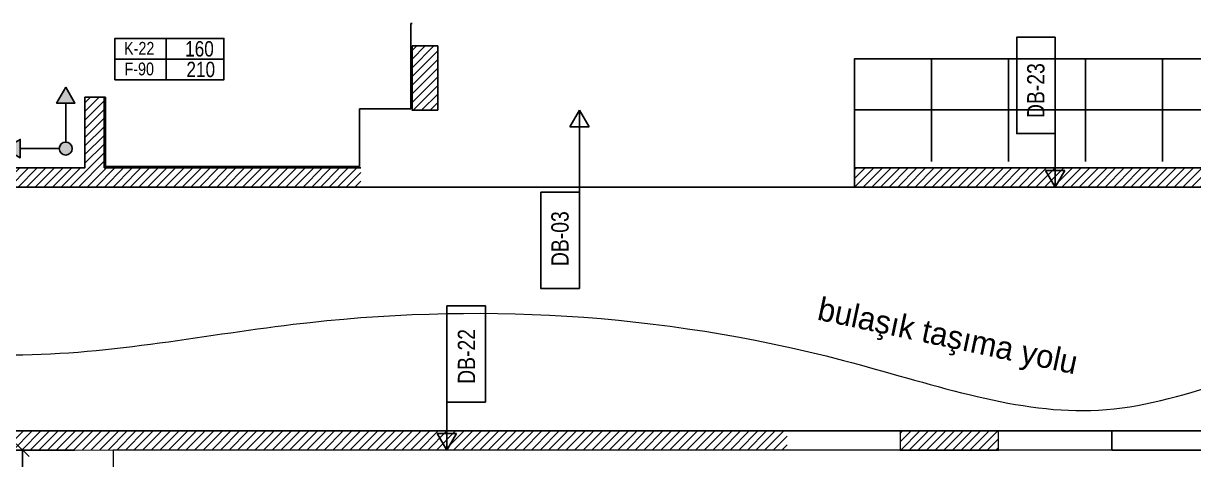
# Model space of a CAD drawing. Header units: centimetres. Extents: x -72470 to -43129, y -18750 to -16337.
# Drawn here: x -47794 to -46882, y -16899 to -16560 of the extents above; entities that cross this region are included whole.
import ezdxf
from ezdxf.enums import TextEntityAlignment as Align

# ---------------------------------------------------------------- set-up
doc = ezdxf.new("R2010")
doc.units = ezdxf.units.CM
doc.header["$MEASUREMENT"] = 0
doc.linetypes.add('DUZ', pattern=[0])
doc.layers.get('0').update_dxf_attribs({"linetype": 'DUZ', "lineweight": 0})
doc.layers.get('Defpoints').update_dxf_attribs({"lineweight": 0})
doc.layers.add('11-021_3001-BLOK_B_ZEMIN_KAT$0$2DALANNET', color=1, linetype='Continuous', plot=False)
for name, color, linetype in [('11-021_3001-BLOK_B_ZEMIN_KAT$0$2DDOSEMETARAMA', 8, 'Continuous'), ('11-021_3001-BLOK_B_ZEMIN_KAT$0$2DDUVAR', 3, 'Continuous'), ('11-021_3001-BLOK_B_ZEMIN_KAT$0$2DKAPIPOZU', 162, 'Continuous'), ('11-021_3001-BLOK_B_ZEMIN_KAT$0$2DPOZ DUVAR', 144, 'Continuous'), ('11-021_3001-BLOK_B_ZEMIN_KAT$0$2DSIVA', 30, 'Continuous'), ('11-021_3001-BLOK_B_ZEMIN_KAT$0$2DTARAMA-DUVAR', 250, 'Continuous'), ('11-021_3001-BLOK_B_ZEMIN_KAT$0$2DYAZIDOSEME', 212, 'Continuous')]:
    doc.layers.add(name, color=color, linetype=linetype)
doc.layers.add('M-OLCU-IC', color=155, linetype='Continuous', lineweight=0)
doc.layers.add('TEFRIS', color=30, linetype='Continuous', lineweight=9)
doc.styles.add('11-021_3001-BLOK_B_ZEMIN_KAT$0$ARIAL', font='arial.ttf', dxfattribs={"width": 0.8})
doc.styles.add('11-021_3001-BLOK_B_ZEMIN_KAT$0$OLCU', font='arial.ttf', dxfattribs={"width": 0.8})
doc.styles.add('11-021_3001-BLOK_B_ZEMIN_KAT$0$yazi', font='calibri.ttf', dxfattribs={"width": 0.6})
doc.styles.add('ARIAL', font='arial.ttf', dxfattribs={"width": 0.6})
doc.styles.add('TAKSİM', font='GOTHIC.TTF', dxfattribs={"height": 20})
doc.dimstyles.new('E_100', dxfattribs={"dimtxt": 10, "dimasz": 10, "dimexe": 5, "dimexo": 30, "dimgap": 3, "dimtad": 1, "dimtoh": 1, "dimdec": 0, "dimzin": 12, "dimdsep": 46, "dimtxsty": 'ARIAL', "dimblk": 'OBLIQUE', "dimcen": 5, "dimdle": 1, "dimclrt": 256, "dimadec": 0, "dimazin": 3, "dimtfac": 1, "dimtdec": 0, "dimtofl": 0, "dimtmove": 2, "dimatfit": 3, "dimldrblk": 'OBLIQUE', "dimfxl": 5, "dimtolj": 1, "dimtzin": 0, "dimarcsym": 0})

# ---------------------------------------------------------------- blocks, each defined once
blk = doc.blocks.new('11-021_3001-BLOK_B_ZEMIN_KAT$0$KAPINO')
blk.add_line((-19.02, 11.06), (65.98, 11.06))
for points in [[(20.98, 27.13), (-19.02, 27.13), (-19.02, -5), (20.98, -5)], [(20.98, 27.13), (65.98, 27.13), (65.98, -5), (20.98, -5)]]:
    blk.add_lwpolyline(points, close=True)
at = {"color": 2, "style": '11-021_3001-BLOK_B_ZEMIN_KAT$0$OLCU', "width": 0.8}
for tag, height, p in [('KAP.NO', 10, (-0.03, 19.47)), ('GENISLIK', 12, (46.93, 19.1)), ('YUKSEKLIK', 12, (47.93, 3.03)), ('YANGIN', 10, (-0.03, 3.4))]:
    blk.add_attdef(tag, text='', height=height, dxfattribs=at).set_placement(p, align=Align.MIDDLE_CENTER)
blk = doc.blocks.new('11-021_3001-BLOK_B_ZEMIN_KAT$0$DösemeYönelim')
at = {"extrusion": (-1e-15, -1.85709e-08, 1)}
h = blk.add_hatch(color=256, dxfattribs=at)
h.paths.add_polyline_path([(3.38, 0, -1), (-3.38, 0, -1)])
h.paths.add_polyline_path([(23.6, 4.74), (31.8, 0), (23.6, -4.74)])
h.paths.add_polyline_path([(-4.74, 23.6), (0, 31.8), (4.74, 23.6)])
for p, q in [((0, 3.38, 0), (0, 23.6, 0)), ((3.38, 0), (23.6, 0))]:
    blk.add_line(p, q, dxfattribs=at)
for points in [[(0, 31.8), (4.74, 23.6), (-4.74, 23.6)], [(31.8, 0), (23.6, -4.74), (23.6, 4.74)]]:
    blk.add_lwpolyline(points, close=True, dxfattribs=at)
blk.add_circle((0, 0), 3.38, dxfattribs=at)
blk.add_circle((0, 0), 3.38, dxfattribs=at)
blk = doc.blocks.new('*U19')
for p, q in [((-78.6, 0), (-28.6, 0)), ((-28.6, 0), (14.15, 0)), ((14.15, 0), (5.49, 5)), ((5.49, 5), (5.49, -5)), ((14.15, 0), (5.49, -5))]:
    blk.add_line(p, q)
blk.add_lwpolyline([(-78.6, 0), (-28.6, 0), (-28.6, 20), (-78.6, 20)], close=True)
at = {"style": '11-021_3001-BLOK_B_ZEMIN_KAT$0$yazi'}
blk.add_attdef('DUVARTIPI', text='', height=9, dxfattribs=at).set_placement((-52.63, 8.31), align=Align.MIDDLE_CENTER)
blk = doc.blocks.new('*U17')
for p, q in [((-78.6, 0), (-28.6, 0)), ((-28.6, 0), (-0.82, 0)), ((-0.82, 0), (-9.48, 5)), ((-9.48, 5), (-9.48, -5)), ((-0.82, 0), (-9.48, -5))]:
    blk.add_line(p, q)
blk.add_lwpolyline([(-78.6, 0), (-28.6, 0), (-28.6, 20), (-78.6, 20)], close=True)
at = {"style": '11-021_3001-BLOK_B_ZEMIN_KAT$0$yazi'}
blk.add_attdef('DUVARTIPI', text='', height=9, dxfattribs=at).set_placement((-52.63, 8.31), align=Align.MIDDLE_CENTER)
blk = doc.blocks.new('*U16')
for p, q in [((-78.6, 0), (-28.6, 0)), ((-28.6, 0), (-3.64, 0)), ((-3.64, 0), (-12.3, 5)), ((-12.3, 5), (-12.3, -5)), ((-3.64, 0), (-12.3, -5))]:
    blk.add_line(p, q)
blk.add_lwpolyline([(-78.6, 0), (-28.6, 0), (-28.6, 20), (-78.6, 20)], close=True)
at = {"style": '11-021_3001-BLOK_B_ZEMIN_KAT$0$yazi'}
blk.add_attdef('DUVARTIPI', text='', height=9, dxfattribs=at).set_placement((-52.63, 8.31), align=Align.MIDDLE_CENTER)
blk = doc.blocks.new('_OBLIQUE')
at = {"layer": 'M-OLCU-IC', "linetype": 'ByBlock'}
for p, q in [((-0.5, -0.5), (0.5, 0.5)), ((0, 0), (0, 0))]:
    blk.add_line(p, q, dxfattribs=at)
blk = doc.blocks.new('*D92')
at = {"color": 0, "linetype": 'Continuous', "lineweight": -2, "transparency": 16777216}
for p, q in [((-47754.38, -16892.07), (-47799.86, -16892.07)), ((-47794.86, -16891.07), (-47794.86, -17412.98)), ((-47754.42, -17411.98), (-47799.86, -17411.98))]:
    blk.add_line(p, q, dxfattribs=at)
at = {"layer": 'Defpoints', "color": 0, "linetype": 'Continuous', "transparency": 16777216}
for p in [(-47724.38, -16892.07), (-47794.86, -17411.98), (-47724.42, -17411.98)]:
    blk.add_point(p, dxfattribs=at)
at = {"color": 0, "linetype": 'Continuous', "lineweight": -2, "transparency": 16777216, "xscale": 10, "yscale": 10, "zscale": 10}
for p, rotation in [((-47794.86, -16892.07), 90), ((-47794.86, -17411.98), 270)]:
    blk.add_blockref('_OBLIQUE', p, dxfattribs=dict(at, rotation=rotation))
at = {"linetype": 'Continuous', "transparency": 16777216, "insert": (-47802.96, -17152.02), "char_height": 10, "attachment_point": 5, "rotation": 90, "style": 'ARIAL'}
blk.add_mtext('\\A1;520', dxfattribs=at)

msp = doc.modelspace()

# ---------------------------------------------------------------- hatches: boundary and pattern name
at = {"layer": '11-021_3001-BLOK_B_ZEMIN_KAT$0$2DDOSEMETARAMA'}
h = msp.add_hatch(dxfattribs=at)
h.set_pattern_fill('_USER', color=256, scale=60, double=1, pattern_type=0)
h.set_pattern_definition([(2e-15, (-47146.24, -16687.07), (0, 60), []), (90, (-47146.24, -16687.07), (-60, 4e-15), [])])
h.paths.add_polyline_path([(-46846.24, -16667.07), (-46846.24, -16587.07), (-47146.24, -16587.07), (-47146.24, -16667.07)])
at = {"layer": '11-021_3001-BLOK_B_ZEMIN_KAT$0$2DTARAMA-DUVAR'}
h = msp.add_hatch(dxfattribs=at)
h.set_pattern_fill('ANSI31', color=256, scale=1.5)
h.set_pattern_definition([(45, (-433968.937, -213489.674), (-3.367596045, 3.367596045), [])])
h.paths.add_polyline_path([(-47471.24, -16577.07), (-47491.24, -16577.07), (-47491.24, -16627.07), (-47471.24, -16627.07)])
h = msp.add_hatch(dxfattribs=at)
h.set_pattern_fill('ANSI31', color=256, scale=1.5)
h.set_pattern_definition([(45, (-434148.937, -213549.674), (-3.367596045, 3.367596045), [])])
h.paths.add_polyline_path([(-47531.24, -16687.07), (-47531.24, -16672.07), (-47731.24, -16672.07), (-47731.24, -16617.07), (-47746.24, -16617.07), (-47746.24, -16672.07), (-48011.24, -16672.07), (-48011.24, -16687.07)])
h = msp.add_hatch(dxfattribs=at)
h.set_pattern_fill('ANSI31', color=256, scale=1.5)
h.set_pattern_definition([(45, (-47146.239, -16687.067), (-3.367596, 3.367596), [])])
h.paths.add_polyline_path([(-46846.24, -16687.07), (-46846.24, -16672.07), (-47146.24, -16672.07), (-47146.24, -16687.07)])
at = {"layer": 'TEFRIS', "linetype": 'Continuous'}
h = msp.add_hatch(dxfattribs=at)
h.set_pattern_fill('ANSI31', color=0, scale=1.5)
h.set_pattern_definition([(45, (-41601.239, -18167.067), (-3.367596, 3.367596), [])])
h.paths.add_polyline_path([(-48183.74, -16892.07), (-47198.74, -16892.07), (-47198.74, -16877.07), (-48183.74, -16877.07)])
h = msp.add_hatch(dxfattribs=at)
h.set_pattern_fill('ANSI31', color=0, scale=1.5)
h.set_pattern_definition([(45, (-41623.1373, -18167.0872), (-3.367596, 3.367596), [])])
h.paths.add_polyline_path([(-47075.64, -16892.09), (-47034.04, -16892.07), (-47034.04, -16877.07), (-47110.64, -16877.09), (-47110.64, -16892.09), (-47090.64, -16892.09)])

# ---------------------------------------------------------------- linework, layer by layer
at = {"layer": '11-021_3001-BLOK_B_ZEMIN_KAT$0$2DALANNET'}
msp.add_lwpolyline([(-49401.24, -16687.07), (-48521.24, -16687.07), (-48521.24, -16622.07), (-48371.24, -16622.07), (-48371.24, -16687.08), (-44431.24, -16687.07), (-44431.24, -16717.07), (-43288.74, -16717.07), (-43288.74, -18167.13), (-43508.53, -18167.13), (-43508.53, -16877.07), (-49401.24, -16877.07)], close=True, dxfattribs=at)
at = {"layer": '11-021_3001-BLOK_B_ZEMIN_KAT$0$2DDOSEMETARAMA'}
msp.add_lwpolyline([(-46846.24, -16672.07), (-46846.24, -16587.07), (-47146.24, -16587.07), (-47146.24, -16672.07), (-46846.24, -16672.07)], close=True, dxfattribs=at)
at = {"layer": '11-021_3001-BLOK_B_ZEMIN_KAT$0$2DDUVAR'}
for points in [[(-47491.24, -16577.07), (-47491.24, -16627.07), (-47471.24, -16627.07), (-47471.24, -16577.07)], [(-47146.24, -16687.07), (-46846.24, -16687.07), (-46846.24, -16672.07), (-47146.24, -16672.07)]]:
    msp.add_lwpolyline(points, close=True, dxfattribs=at)
for points in [[(-47746.24, -16617.07), (-47746.24, -16672.07), (-48011.24, -16672.07)], [(-47731.24, -16617.07), (-47746.24, -16617.07)], [(-47731.24, -16617.07), (-47731.24, -16672.07), (-47531.24, -16672.07)], [(-48011.24, -16687.07), (-47531.24, -16687.07)], [(-46109.98, -16892.07), (-46109.98, -16892.07), (-46945.64, -16892.09), (-46945.64, -16877.09), (-46358.74, -16877.07), (-46358.74, -16892.07)]]:
    msp.add_lwpolyline(points, dxfattribs=at)
at = {"layer": '11-021_3001-BLOK_B_ZEMIN_KAT$0$2DDUVAR', "ltscale": 0.0001}
msp.add_lwpolyline([(-48011.24, -16687.07), (-47488.74, -16687.07)], dxfattribs=at)
at = {"layer": '11-021_3001-BLOK_B_ZEMIN_KAT$0$2DSIVA'}
for p, q in [((-47491.24, -16559.57), (-47492.24, -16559.57)), ((-47492.24, -16559.57), (-47492.24, -16626.07)), ((-47730.24, -16617.07), (-47731.24, -16617.07)), ((-47730.24, -16671.07), (-47730.24, -16617.07)), ((-47492.24, -16626.07), (-47532.24, -16626.07)), ((-47532.24, -16626.07), (-47532.24, -16671.07)), ((-47532.24, -16671.07), (-47730.24, -16671.07))]:
    msp.add_line(p, q, dxfattribs=at)
at = {"layer": 'TEFRIS', "color": 0, "linetype": 'Continuous'}
msp.add_line((-47724.29, -16892.07), (-48426.23, -16896.57), dxfattribs=at)
for points in [[(-47220.64, -16877.09), (-48183.74, -16877.07)], [(-47034.04, -16892.07), (-47034.04, -16877.07), (-47110.64, -16877.09), (-47110.64, -16892.09), (-47034.04, -16892.07)], [(-46481.39, -16908.57), (-45801.24, -16908.57), (-45801.24, -16892.07), (-47724.29, -16892.07), (-47724.29, -16908.57), (-46585.68, -16908.57)]]:
    msp.add_lwpolyline(points, dxfattribs=at)
msp.add_spline([(-48413.92, -16986.74), (-48260.07, -16817.84), (-47809.34, -16817.84), (-47583.97, -16794.02), (-47154.91, -16822.17), (-46962.05, -16861.15), (-46757.74, -16809.69), (-46525.39, -16845.99), (-46482.55, -17047.02), (-46359.57, -17093.23)], degree=3, dxfattribs=at)

# ---------------------------------------------------------------- block references
at = {"layer": '11-021_3001-BLOK_B_ZEMIN_KAT$0$2DKAPIPOZU'}
msp.add_blockref('11-021_3001-BLOK_B_ZEMIN_KAT$0$KAPINO', (-47703.9, -16598.45), dxfattribs=at).add_auto_attribs({'KAP.NO': 'K-22', 'GENISLIK': '160', 'YUKSEKLIK': '210', 'YANGIN': 'F-90'})
at = {"layer": '11-021_3001-BLOK_B_ZEMIN_KAT$0$2DPOZ DUVAR'}
ref = msp.add_blockref('*U17', (-46989.73, -16688.29), dxfattribs=dict(at, xscale=-1.5, yscale=1.5, zscale=1.5, rotation=90))
ref.add_attrib('DUVARTIPI', 'DB-23', dxfattribs={"layer": '0', "height": 13.5, "rotation": 90, "style": '11-021_3001-BLOK_B_ZEMIN_KAT$0$ARIAL', "width": 0.8}).set_placement((-47004.92, -16611.93), align=Align.MIDDLE_CENTER)
ref = msp.add_blockref('*U19', (-47360.72, -16648.29), dxfattribs=dict(at, xscale=1.5, yscale=1.5, zscale=1.5, rotation=90))
ref.add_attrib('DUVARTIPI', 'DB-03', dxfattribs={"layer": '0', "height": 13.5, "rotation": 90, "style": '11-021_3001-BLOK_B_ZEMIN_KAT$0$ARIAL', "width": 0.8}).set_placement((-47375.9, -16727.3), align=Align.MIDDLE_CENTER)
ref = msp.add_blockref('*U16', (-47464.04, -16897.53), dxfattribs=dict(at, xscale=1.5, yscale=1.5, zscale=1.5, rotation=270))
ref.add_attrib('DUVARTIPI', 'DB-22', dxfattribs={"layer": '0', "height": 13.5, "rotation": 90, "style": '11-021_3001-BLOK_B_ZEMIN_KAT$0$ARIAL', "width": 0.8}).set_placement((-47448.8, -16819.07), align=Align.MIDDLE_CENTER)
at = {"layer": '11-021_3001-BLOK_B_ZEMIN_KAT$0$2DYAZIDOSEME', "xscale": -1.5, "yscale": 1.5, "zscale": 1.5}
msp.add_blockref('11-021_3001-BLOK_B_ZEMIN_KAT$0$DösemeYönelim', (-47761.24, -16657.07), dxfattribs=at)

# ---------------------------------------------------------------- texts
at = {"layer": 'TEFRIS', "color": 0, "linetype": 'Continuous', "style": 'TAKSİM'}
msp.add_text('bulaşık taşıma yolu', height=18, rotation=348, dxfattribs=at).set_placement((-47176.09, -16790.23))

# ---------------------------------------------------------------- dimensions: what is measured, and where the dimension line sits
at = {"color": 0, "linetype": 'Continuous'}
dim = msp.add_linear_dim(base=(-47794.86, -17411.98), p1=(-47724.38, -16892.07), p2=(-47724.42, -17411.98), angle=90, dimstyle='E_100', dxfattribs=at)
dim.commit()
dim.dimension.update_dxf_attribs({"geometry": '*D92', "text_midpoint": (-47802.96, -17152.02)})

doc.saveas('drawing.dxf')
